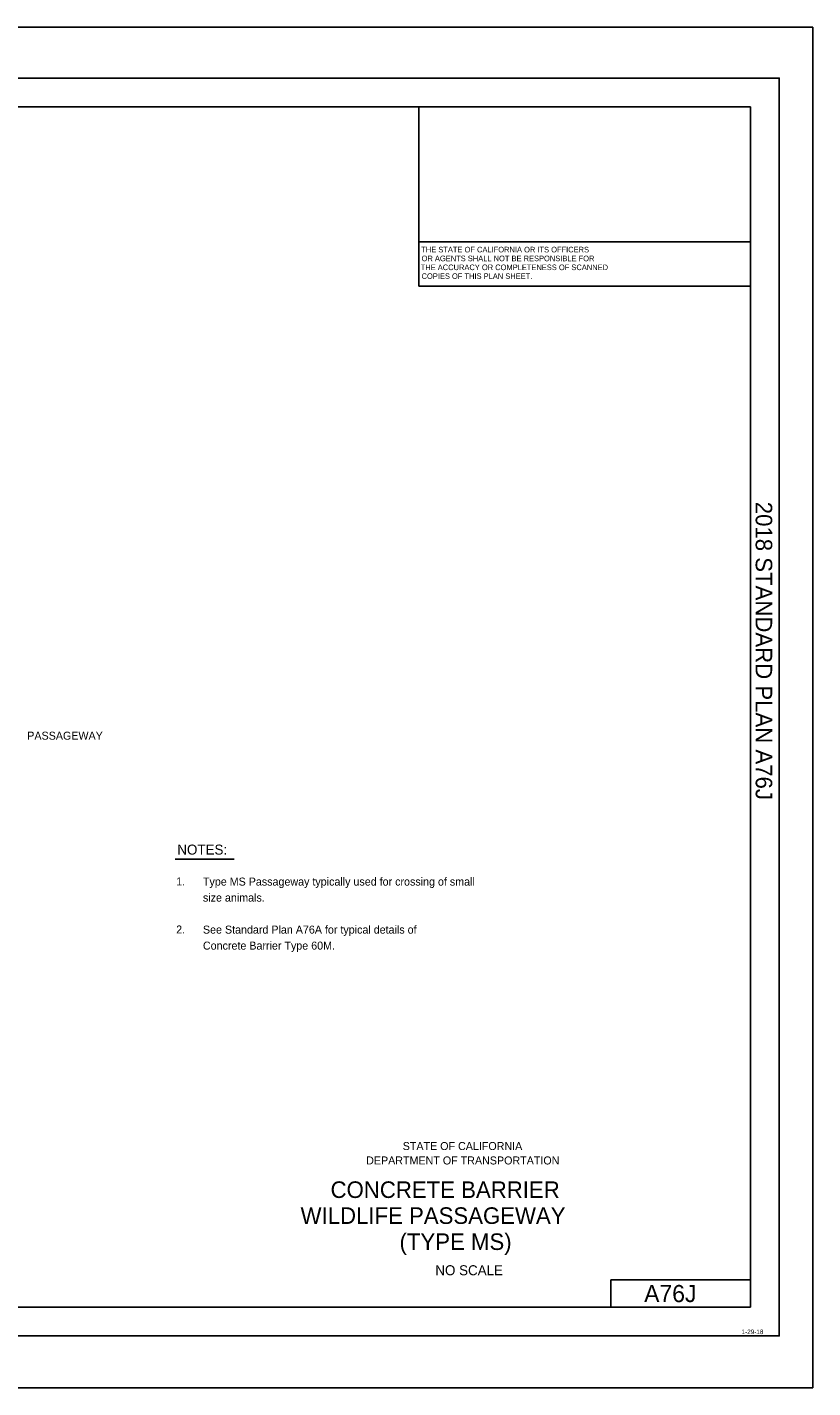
# Model space of a CAD drawing. Extents: x -894 to 866, y -476 to 714.
# Drawn here: x 179 to 866, y -476 to 714 of the extents above; entities that cross this region are included whole.
import ezdxf

# ---------------------------------------------------------------- set-up
doc = ezdxf.new("R2010")
doc.units = 0
doc.layers.add('10 Sheet Format', color=7, linetype='Continuous')
doc.layers.add('57 Undefined', color=7, linetype='Continuous')

msp = doc.modelspace()

# ---------------------------------------------------------------- linework, layer by layer
at = {"layer": '10 Sheet Format'}
for p, q in [((836.6, 669), (836.6, 669)), ((-813.5, 644), (811.5, 644)), ((521.5, 487), (521.5, 643.9)), ((811.5, -406), (811.5, 644)), ((811.5, 525.9), (521.5, 525.9)), ((811.5, 487), (521.5, 487)), ((689.5, -406), (689.5, -382)), ((689.5, -382), (811.5, -382)), ((-438.7, -406), (199.1, -406)), ((198.8, -406), (811.5, -406)), ((836.6, -431), (836.6, -431))]:
    msp.add_line(p, q, dxfattribs=at)
for points in [[(-894, 713.6), (866, 713.6), (866, -476.4), (-894, -476.4)], [(-863.4, 669), (836.6, 669), (836.6, -431), (-863.4, -431)], [(-863.4, 669), (836.6, 669), (836.6, -431), (-863.4, -431)]]:
    msp.add_lwpolyline(points, close=True, dxfattribs=at)
at = {"layer": '57 Undefined'}
msp.add_line((308.5, -14), (359.9, -14), dxfattribs=at)

# ---------------------------------------------------------------- texts
at = {"layer": '10 Sheet Format'}
for s, height, p in [('THE STATE OF CALIFORNIA OR ITS OFFICERS', 4.9, (523.6, 516.6)), ('OR AGENTS SHALL NOT BE RESPONSIBLE FOR', 4.9, (523.9, 508.9)), ('THE ACCURACY OR COMPLETENESS OF SCANNED', 4.9, (523.1, 501.1)), ('COPIES OF THIS PLAN SHEET.', 4.9, (523.9, 493.4)), ('STATE OF CALIFORNIA', 7, (507.4, -268.5)), ('DEPARTMENT OF TRANSPORTATION', 7, (475.4, -281.1)), ('CONCRETE BARRIER', 14.5, (444.3, -310.4)), ('WILDLIFE PASSAGEWAY', 14.5, (418.1, -333.1)), ('(TYPE MS)', 14.5, (504.6, -355.9)), ('NO SCALE', 8.75, (535.9, -378)), ('A76J', 15, (718.5, -401.5)), ('1-29-18', 4, (803.7, -429.5))]:
    msp.add_text(s, height=height, dxfattribs=at).set_placement(p)
msp.add_text('2018 STANDARD PLAN A76J', height=14.5, rotation=270, dxfattribs=at).set_placement((816, 298.5))
at = {"layer": '57 Undefined'}
for s, height, p in [('PASSAGEWAY', 7, (179.1, 90.4)), ('NOTES:', 8.75, (310.3, -10.1)), ('1.', 7, (309.3, -37.1)), ('Type MS Passageway typically used for crossing of small', 7, (332.7, -37.2)), ('size animals.', 7, (332.7, -51.2)), ('2.', 7, (309.3, -79.1)), ('See Standard Plan A76A for typical details of', 7, (332.7, -79.2)), ('Concrete Barrier Type 60M.', 7, (332.7, -93.2))]:
    msp.add_text(s, height=height, dxfattribs=at).set_placement(p)

doc.saveas('drawing.dxf')
